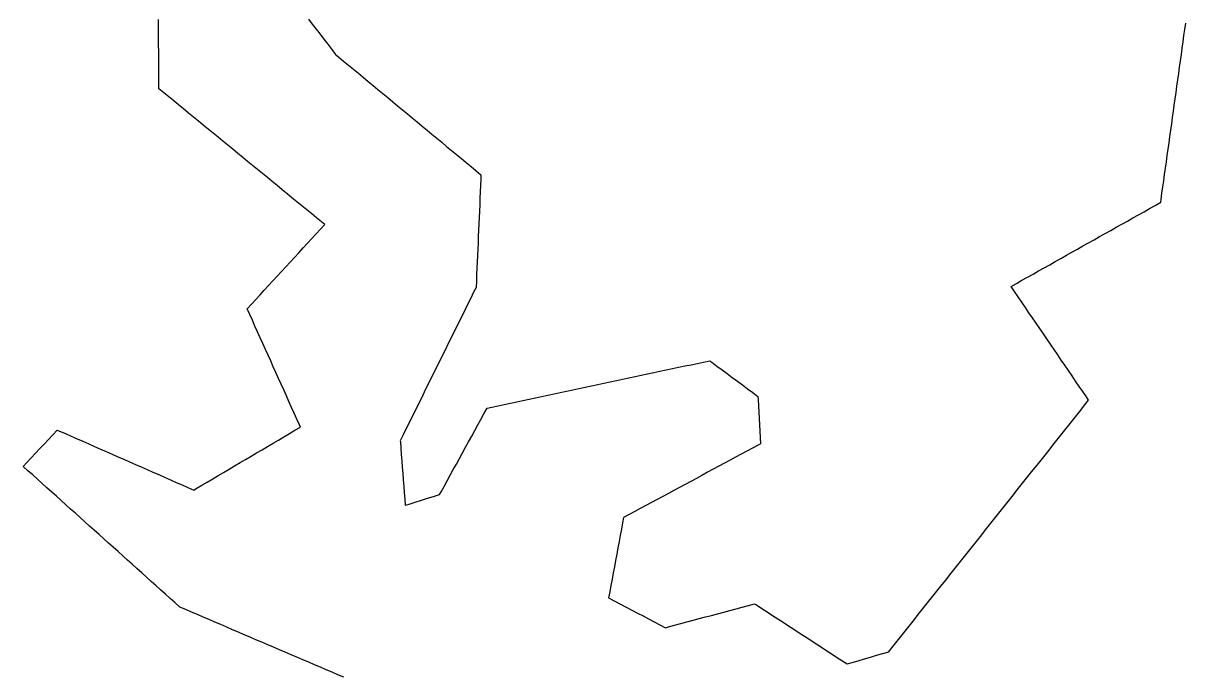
# Model space of a CAD drawing. Header units: millimetres. Extents: x 32 to 3054, y 42 to 5568.
# Drawn here: x 2667.6 to 2850.2, y 2122.5 to 2225 of the extents above; entities that cross this region are included whole.
import ezdxf

# ---------------------------------------------------------------- set-up
doc = ezdxf.new("R2010")
doc.units = ezdxf.units.MM
doc.layers.add('ALL_ISLANDS', color=7, linetype='Continuous')
doc.layers.add('OUTLINE_ISLAND_01', color=7, linetype='Continuous')

msp = doc.modelspace()

# ---------------------------------------------------------------- linework, layer by layer
at = {"layer": 'ALL_ISLANDS'}
for points in [[(2717.9645, 2122.3099), (2717.0453, 2122.7035), (2716.126, 2123.0971), (2715.2067, 2123.4908), (2714.2875, 2123.8844), (2713.3682, 2124.278), (2712.4489, 2124.6717), (2711.5297, 2125.0653), (2710.6104, 2125.4589), (2709.6911, 2125.8526), (2708.7719, 2126.2462), (2707.8526, 2126.6398), (2706.9333, 2127.0335), (2706.0141, 2127.4271), (2705.0948, 2127.8207), (2704.1755, 2128.2144), (2703.2563, 2128.608), (2702.337, 2129.0016), (2701.4177, 2129.3953), (2700.4984, 2129.7889), (2699.5792, 2130.1825), (2698.6599, 2130.5762), (2697.7406, 2130.9698), (2696.8214, 2131.3634), (2695.9021, 2131.7571), (2694.9828, 2132.1507), (2694.0636, 2132.5443), (2693.1443, 2132.938), (2692.225, 2133.3316), (2692.1827, 2133.3696), (2691.4389, 2134.0379), (2690.695, 2134.7062), (2689.9511, 2135.3745), (2689.2072, 2136.0428), (2688.4633, 2136.7111), (2687.7194, 2137.3794), (2686.9755, 2138.0477), (2686.2317, 2138.716), (2685.4878, 2139.3843), (2684.7439, 2140.0527), (2684, 2140.721), (2683.2561, 2141.3893), (2682.5122, 2142.0576), (2681.7683, 2142.7259), (2681.0245, 2143.3942), (2680.2806, 2144.0625), (2679.5367, 2144.7308), (2678.7928, 2145.3991), (2678.0489, 2146.0674), (2677.305, 2146.7357), (2676.5611, 2147.404), (2675.8173, 2148.0723), (2675.0734, 2148.7406), (2674.3295, 2149.4089), (2673.5856, 2150.0773), (2672.8417, 2150.7456), (2672.0978, 2151.4139), (2671.3539, 2152.0822), (2670.6101, 2152.7505), (2669.8662, 2153.4188), (2669.1223, 2154.0871), (2668.3784, 2154.7554), (2667.6345, 2155.4237), (2668.1993, 2156.0289), (2668.8816, 2156.76), (2669.5639, 2157.491), (2670.2462, 2158.2221), (2670.9285, 2158.9532), (2671.6108, 2159.6843), (2672.2931, 2160.4154), (2672.9754, 2161.1464), (2673.3407, 2160.9857), (2674.2561, 2160.583), (2675.1714, 2160.1803), (2676.0867, 2159.7776), (2677.0021, 2159.3749), (2677.9174, 2158.9723), (2678.8328, 2158.5696), (2679.7481, 2158.1669), (2680.6634, 2157.7642), (2681.5788, 2157.3615), (2682.4941, 2156.9588), (2683.4094, 2156.5561), (2684.3248, 2156.1535), (2685.2401, 2155.7508), (2686.1555, 2155.3481), (2687.0708, 2154.9454), (2687.9861, 2154.5427), (2688.9015, 2154.14), (2689.8168, 2153.7373), (2690.7322, 2153.3347), (2691.6475, 2152.932), (2692.5628, 2152.5293), (2693.4782, 2152.1266), (2694.3935, 2151.7239), (2694.7921, 2151.959), (2695.6534, 2152.4671), (2696.5148, 2152.9751), (2697.3761, 2153.4832), (2698.2374, 2153.9912), (2699.0987, 2154.4993), (2699.9601, 2155.0073), (2700.8214, 2155.5154), (2701.6827, 2156.0234), (2702.544, 2156.5315), (2703.4054, 2157.0395), (2704.2667, 2157.5476), (2705.128, 2158.0556), (2705.9894, 2158.5637), (2706.8507, 2159.0717), (2707.712, 2159.5798), (2708.5733, 2160.0878), (2709.4347, 2160.5959), (2710.296, 2161.1039), (2711.1573, 2161.612), (2710.997, 2161.9683), (2710.5867, 2162.8802), (2710.1763, 2163.7921), (2709.766, 2164.7041), (2709.3557, 2165.616), (2708.9453, 2166.5279), (2708.535, 2167.4399), (2708.1246, 2168.3518), (2707.7143, 2169.2637), (2707.304, 2170.1757), (2706.8936, 2171.0876), (2706.4833, 2171.9995), (2706.073, 2172.9115), (2705.6626, 2173.8234), (2705.2523, 2174.7353), (2704.8419, 2175.6473), (2704.4316, 2176.5592), (2704.0213, 2177.4711), (2703.6109, 2178.3831), (2703.2006, 2179.295), (2702.7903, 2180.2069), (2703.4512, 2180.9232), (2704.1293, 2181.6582), (2704.8074, 2182.3932), (2705.4855, 2183.1281), (2706.1636, 2183.8631), (2706.8417, 2184.5981), (2707.5198, 2185.333), (2708.1979, 2186.068), (2708.876, 2186.8029), (2709.5541, 2187.5379), (2710.2322, 2188.2729), (2710.9103, 2189.0078), (2711.5885, 2189.7428), (2712.2666, 2190.4778), (2712.9447, 2191.2127), (2713.6228, 2191.9477), (2714.3009, 2192.6826), (2714.979, 2193.4176), (2714.4686, 2193.8357), (2713.695, 2194.4694), (2712.9214, 2195.1032), (2712.1478, 2195.7369), (2711.3742, 2196.3706), (2710.6007, 2197.0043), (2709.8271, 2197.638), (2709.0535, 2198.2717), (2708.2799, 2198.9054), (2707.5064, 2199.5391), (2706.7328, 2200.1728), (2705.9592, 2200.8065), (2705.1856, 2201.4402), (2704.4121, 2202.0739), (2703.6385, 2202.7076), (2702.8649, 2203.3413), (2702.0913, 2203.975), (2701.3178, 2204.6087), (2700.5442, 2205.2424), (2699.7706, 2205.8761), (2698.997, 2206.5098), (2698.2235, 2207.1435), (2697.4499, 2207.7772), (2696.6763, 2208.4109), (2695.9027, 2209.0446), (2695.1291, 2209.6783), (2694.3556, 2210.312), (2693.582, 2210.9457), (2692.8084, 2211.5794), (2692.0348, 2212.2131), (2691.2613, 2212.8468), (2690.4877, 2213.4805), (2689.7141, 2214.1143), (2688.9405, 2214.748), (2688.9344, 2215.616), (2688.9273, 2216.616), (2688.9202, 2217.616), (2688.9131, 2218.616), (2688.906, 2219.6159), (2688.8988, 2220.6159), (2688.8917, 2221.6159), (2688.8846, 2222.6159), (2688.8775, 2223.6158), (2688.8704, 2224.6158), (2688.8633, 2225.6158)], [(2712.4076, 2225.7031), (2713.0169, 2224.9102), (2713.6262, 2224.1172), (2714.2355, 2223.3243), (2714.8448, 2222.5314), (2715.4541, 2221.7384), (2716.0634, 2220.9455), (2716.6727, 2220.1525), (2717.1691, 2219.7415), (2717.9393, 2219.1038), (2718.7095, 2218.466), (2719.4798, 2217.8282), (2720.25, 2217.1905), (2721.0202, 2216.5527), (2721.7905, 2215.9149), (2722.5607, 2215.2772), (2723.3309, 2214.6394), (2724.1011, 2214.0016), (2724.8714, 2213.3639), (2725.6416, 2212.7261), (2726.4118, 2212.0883), (2727.1821, 2211.4506), (2727.9523, 2210.8128), (2728.7225, 2210.1751), (2729.4928, 2209.5373), (2730.263, 2208.8995), (2731.0332, 2208.2618), (2731.8035, 2207.624), (2732.5737, 2206.9862), (2733.3439, 2206.3485), (2734.1141, 2205.7107), (2734.8844, 2205.0729), (2735.6546, 2204.4352), (2736.4248, 2203.7974), (2737.1951, 2203.1596), (2737.9653, 2202.5219), (2738.7355, 2201.8841), (2739.5058, 2201.2463), (2739.4749, 2200.542), (2739.4311, 2199.543), (2739.3874, 2198.5439), (2739.3436, 2197.5449), (2739.2999, 2196.5458), (2739.2561, 2195.5468), (2739.2123, 2194.5478), (2739.1686, 2193.5487), (2739.1248, 2192.5497), (2739.0811, 2191.5506), (2739.0373, 2190.5516), (2738.9935, 2189.5525), (2738.9498, 2188.5535), (2738.906, 2187.5545), (2738.8623, 2186.5554), (2738.8185, 2185.5564), (2738.7747, 2184.5573), (2738.731, 2183.5583), (2738.3487, 2182.7845), (2737.9057, 2181.888), (2737.4627, 2180.9915), (2737.0197, 2180.0949), (2736.5767, 2179.1984), (2736.1338, 2178.3019), (2735.6908, 2177.4053), (2735.2478, 2176.5088), (2734.8048, 2175.6123), (2734.3618, 2174.7157), (2733.9189, 2173.8192), (2733.4759, 2172.9227), (2733.0329, 2172.0261), (2732.5899, 2171.1296), (2732.1469, 2170.2331), (2731.704, 2169.3365), (2731.261, 2168.44), (2730.818, 2167.5435), (2730.375, 2166.647), (2729.932, 2165.7504), (2729.4891, 2164.8539), (2729.0461, 2163.9574), (2728.6031, 2163.0608), (2728.1601, 2162.1643), (2727.7172, 2161.2678), (2727.2742, 2160.3712), (2726.8312, 2159.4747), (2726.8442, 2159.3057), (2726.921, 2158.3086), (2726.9979, 2157.3116), (2727.0747, 2156.3145), (2727.1515, 2155.3175), (2727.2283, 2154.3204), (2727.3051, 2153.3234), (2727.382, 2152.3263), (2727.4588, 2151.3293), (2727.5356, 2150.3323), (2727.6124, 2149.3352), (2728.2348, 2149.5287), (2729.1897, 2149.8257), (2730.1446, 2150.1226), (2731.0995, 2150.4195), (2732.0544, 2150.7164), (2733.0093, 2151.0134), (2733.2343, 2151.4228), (2733.7159, 2152.2992), (2734.1975, 2153.1756), (2734.6791, 2154.052), (2735.1607, 2154.9284), (2735.6423, 2155.8048), (2736.1239, 2156.6812), (2736.6055, 2157.5576), (2737.0871, 2158.434), (2737.5687, 2159.3104), (2738.0503, 2160.1868), (2738.5319, 2161.0632), (2739.0135, 2161.9395), (2739.4951, 2162.8159), (2739.9767, 2163.6923), (2740.4583, 2164.5687), (2741.2038, 2164.728), (2742.1817, 2164.937), (2743.1596, 2165.146), (2744.1375, 2165.355), (2745.1154, 2165.564), (2746.0933, 2165.773), (2747.0712, 2165.982), (2748.0492, 2166.191), (2749.0271, 2166.4), (2750.005, 2166.609), (2750.9829, 2166.818), (2751.9608, 2167.027), (2752.9387, 2167.236), (2753.9167, 2167.445), (2754.8946, 2167.654), (2755.8725, 2167.863), (2756.8504, 2168.072), (2757.8283, 2168.281), (2758.8062, 2168.49), (2759.7842, 2168.699), (2760.7621, 2168.908), (2761.74, 2169.117), (2762.7179, 2169.326), (2763.6958, 2169.535), (2764.6737, 2169.744), (2765.6516, 2169.953), (2766.6296, 2170.162), (2767.6075, 2170.371), (2768.5854, 2170.58), (2769.5633, 2170.789), (2770.5412, 2170.998), (2771.5191, 2171.207), (2772.4971, 2171.416), (2773.475, 2171.625), (2774.4529, 2171.834), (2775.4308, 2172.043), (2775.7548, 2171.8024), (2776.5576, 2171.2062), (2777.3604, 2170.6099), (2778.1632, 2170.0137), (2778.966, 2169.4174), (2779.7688, 2168.8212), (2780.5716, 2168.225), (2781.3744, 2167.6287), (2782.1772, 2167.0325), (2782.98, 2166.4363), (2783.0049, 2165.9661), (2783.0576, 2164.9675), (2783.1104, 2163.9689), (2783.1631, 2162.9702), (2783.2159, 2161.9716), (2783.2686, 2160.973), (2783.3214, 2159.9744), (2783.3741, 2158.9758), (2783.0066, 2158.7776), (2782.1264, 2158.303), (2781.2462, 2157.8284), (2780.366, 2157.3538), (2779.4859, 2156.8792), (2778.6057, 2156.4045), (2777.7255, 2155.9299), (2776.8453, 2155.4553), (2775.9651, 2154.9807), (2775.0849, 2154.506), (2774.2047, 2154.0314), (2773.3245, 2153.5568), (2772.4443, 2153.0822), (2771.5641, 2152.6076), (2770.684, 2152.1329), (2769.8038, 2151.6583), (2768.9236, 2151.1837), (2768.0434, 2150.7091), (2767.1632, 2150.2344), (2766.283, 2149.7598), (2765.4028, 2149.2852), (2764.5226, 2148.8106), (2763.6424, 2148.3359), (2762.7623, 2147.8613), (2761.8821, 2147.3867), (2761.7304, 2146.5657), (2761.5488, 2145.5823), (2761.3671, 2144.599), (2761.1855, 2143.6156), (2761.0038, 2142.6322), (2760.8222, 2141.6489), (2760.6405, 2140.6655), (2760.4589, 2139.6821), (2760.2772, 2138.6988), (2760.0956, 2137.7154), (2759.9139, 2136.732), (2759.7323, 2135.7487), (2759.5506, 2134.7653), (2759.6307, 2134.7234), (2760.5166, 2134.2596), (2761.4026, 2133.7958), (2762.2885, 2133.332), (2763.1744, 2132.8682), (2764.0604, 2132.4044), (2764.9463, 2131.9406), (2765.8322, 2131.4767), (2766.7182, 2131.0129), (2767.6041, 2130.5491), (2768.49, 2130.0853), (2768.9439, 2130.2084), (2769.9091, 2130.4701), (2770.8742, 2130.7319), (2771.8394, 2130.9936), (2772.8045, 2131.2553), (2773.7696, 2131.5171), (2774.7348, 2131.7788), (2775.6999, 2132.0405), (2776.6651, 2132.3022), (2777.6302, 2132.564), (2778.5953, 2132.8257), (2779.5605, 2133.0874), (2780.5256, 2133.3492), (2781.4908, 2133.6109), (2782.4559, 2133.8726), (2782.7618, 2133.6737), (2783.6001, 2133.1284), (2784.4383, 2132.5831), (2785.2766, 2132.0379), (2786.1149, 2131.4926), (2786.9532, 2130.9474), (2787.7914, 2130.4021), (2788.6297, 2129.8569), (2789.468, 2129.3116), (2790.3062, 2128.7664), (2791.1445, 2128.2211), (2791.9828, 2127.6758), (2792.821, 2127.1306), (2793.6593, 2126.5853), (2794.4976, 2126.0401), (2795.3359, 2125.4948), (2796.1741, 2124.9496), (2797.0124, 2124.4043), (2797.7821, 2124.6309), (2798.7414, 2124.9133), (2799.7008, 2125.1956), (2800.6601, 2125.478), (2801.6194, 2125.7604), (2802.5787, 2126.0428), (2803.538, 2126.3251), (2803.8182, 2126.6781), (2804.4401, 2127.4612), (2805.062, 2128.2443), (2805.6838, 2129.0274), (2806.3057, 2129.8106), (2806.9275, 2130.5937), (2807.5494, 2131.3768), (2808.1713, 2132.1599), (2808.7931, 2132.9431), (2809.415, 2133.7262), (2810.0369, 2134.5093), (2810.6587, 2135.2924), (2811.2806, 2136.0756), (2811.9025, 2136.8587), (2812.5243, 2137.6418), (2813.1462, 2138.425), (2813.768, 2139.2081), (2814.3899, 2139.9912), (2815.0118, 2140.7743), (2815.6336, 2141.5575), (2816.2555, 2142.3406), (2816.8774, 2143.1237), (2817.4992, 2143.9068), (2818.1211, 2144.69), (2818.743, 2145.4731), (2819.3648, 2146.2562), (2819.9867, 2147.0393), (2820.6085, 2147.8225), (2821.2304, 2148.6056), (2821.8523, 2149.3887), (2822.4741, 2150.1718), (2823.096, 2150.955), (2823.7179, 2151.7381), (2824.3397, 2152.5212), (2824.9616, 2153.3043), (2825.5835, 2154.0875), (2826.2053, 2154.8706), (2826.8272, 2155.6537), (2827.449, 2156.4368), (2828.0709, 2157.22), (2828.6928, 2158.0031), (2829.3146, 2158.7862), (2829.9365, 2159.5693), (2830.5584, 2160.3525), (2831.1802, 2161.1356), (2831.8021, 2161.9187), (2832.424, 2162.7018), (2833.0458, 2163.485), (2833.6677, 2164.2681), (2834.2896, 2165.0512), (2834.9114, 2165.8343), (2834.5545, 2166.3586), (2833.9917, 2167.1852), (2833.429, 2168.0119), (2832.8662, 2168.8385), (2832.3034, 2169.6651), (2831.7407, 2170.4917), (2831.1779, 2171.3183), (2830.6151, 2172.145), (2830.0524, 2172.9716), (2829.4896, 2173.7982), (2828.9269, 2174.6248), (2828.3641, 2175.4514), (2827.8013, 2176.2781), (2827.2386, 2177.1047), (2826.6758, 2177.9313), (2826.113, 2178.7579), (2825.5503, 2179.5845), (2824.9875, 2180.4112), (2824.4248, 2181.2378), (2823.862, 2182.0644), (2823.2992, 2182.891), (2822.7365, 2183.7176), (2823.5663, 2184.1838), (2824.4382, 2184.6735), (2825.31, 2185.1633), (2826.1819, 2185.653), (2827.0538, 2186.1428), (2827.9256, 2186.6326), (2828.7975, 2187.1223), (2829.6693, 2187.6121), (2830.5412, 2188.1018), (2831.4131, 2188.5916), (2832.2849, 2189.0813), (2833.1568, 2189.5711), (2834.0286, 2190.0608), (2834.9005, 2190.5506), (2835.7724, 2191.0403), (2836.6442, 2191.5301), (2837.5161, 2192.0199), (2838.3879, 2192.5096), (2839.2598, 2192.9994), (2840.1317, 2193.4891), (2841.0035, 2193.9789), (2841.8754, 2194.4686), (2842.7472, 2194.9584), (2843.6191, 2195.4481), (2844.491, 2195.9379), (2845.3628, 2196.4276), (2846.2347, 2196.9174), (2846.2945, 2197.3465), (2846.4327, 2198.3369), (2846.5708, 2199.3273), (2846.7089, 2200.3177), (2846.8471, 2201.3081), (2846.9852, 2202.2985), (2847.1234, 2203.289), (2847.2615, 2204.2794), (2847.3996, 2205.2698), (2847.5378, 2206.2602), (2847.6759, 2207.2506), (2847.814, 2208.241), (2847.9522, 2209.2314), (2848.0903, 2210.2218), (2848.2285, 2211.2123), (2848.3666, 2212.2027), (2848.5047, 2213.1931), (2848.6429, 2214.1835), (2848.781, 2215.1739), (2848.9191, 2216.1643), (2849.0573, 2217.1547), (2849.1954, 2218.1452), (2849.3336, 2219.1356), (2849.4717, 2220.126), (2849.6098, 2221.1164), (2849.748, 2222.1068), (2849.8861, 2223.0972), (2850.0243, 2224.0876), (2850.1624, 2225.078)]]:
    msp.add_lwpolyline(points, dxfattribs=at)
at = {"layer": 'OUTLINE_ISLAND_01'}
for points in [[(2717.9645, 2122.3099), (2717.0453, 2122.7035), (2716.126, 2123.0971), (2715.2067, 2123.4908), (2714.2875, 2123.8844), (2713.3682, 2124.278), (2712.4489, 2124.6717), (2711.5297, 2125.0653), (2710.6104, 2125.4589), (2709.6911, 2125.8526), (2708.7719, 2126.2462), (2707.8526, 2126.6398), (2706.9333, 2127.0335), (2706.0141, 2127.4271), (2705.0948, 2127.8207), (2704.1755, 2128.2144), (2703.2563, 2128.608), (2702.337, 2129.0016), (2701.4177, 2129.3953), (2700.4984, 2129.7889), (2699.5792, 2130.1825), (2698.6599, 2130.5762), (2697.7406, 2130.9698), (2696.8214, 2131.3634), (2695.9021, 2131.7571), (2694.9828, 2132.1507), (2694.0636, 2132.5443), (2693.1443, 2132.938), (2692.225, 2133.3316), (2692.1827, 2133.3696), (2691.4389, 2134.0379), (2690.695, 2134.7062), (2689.9511, 2135.3745), (2689.2072, 2136.0428), (2688.4633, 2136.7111), (2687.7194, 2137.3794), (2686.9755, 2138.0477), (2686.2317, 2138.716), (2685.4878, 2139.3843), (2684.7439, 2140.0527), (2684, 2140.721), (2683.2561, 2141.3893), (2682.5122, 2142.0576), (2681.7683, 2142.7259), (2681.0245, 2143.3942), (2680.2806, 2144.0625), (2679.5367, 2144.7308), (2678.7928, 2145.3991), (2678.0489, 2146.0674), (2677.305, 2146.7357), (2676.5611, 2147.404), (2675.8173, 2148.0723), (2675.0734, 2148.7406), (2674.3295, 2149.4089), (2673.5856, 2150.0773), (2672.8417, 2150.7456), (2672.0978, 2151.4139), (2671.3539, 2152.0822), (2670.6101, 2152.7505), (2669.8662, 2153.4188), (2669.1223, 2154.0871), (2668.3784, 2154.7554), (2667.6345, 2155.4237), (2668.1993, 2156.0289), (2668.8816, 2156.76), (2669.5639, 2157.491), (2670.2462, 2158.2221), (2670.9285, 2158.9532), (2671.6108, 2159.6843), (2672.2931, 2160.4154), (2672.9754, 2161.1464), (2673.3407, 2160.9857), (2674.2561, 2160.583), (2675.1714, 2160.1803), (2676.0867, 2159.7776), (2677.0021, 2159.3749), (2677.9174, 2158.9723), (2678.8328, 2158.5696), (2679.7481, 2158.1669), (2680.6634, 2157.7642), (2681.5788, 2157.3615), (2682.4941, 2156.9588), (2683.4094, 2156.5561), (2684.3248, 2156.1535), (2685.2401, 2155.7508), (2686.1555, 2155.3481), (2687.0708, 2154.9454), (2687.9861, 2154.5427), (2688.9015, 2154.14), (2689.8168, 2153.7373), (2690.7322, 2153.3347), (2691.6475, 2152.932), (2692.5628, 2152.5293), (2693.4782, 2152.1266), (2694.3935, 2151.7239), (2694.7921, 2151.959), (2695.6534, 2152.4671), (2696.5148, 2152.9751), (2697.3761, 2153.4832), (2698.2374, 2153.9912), (2699.0987, 2154.4993), (2699.9601, 2155.0073), (2700.8214, 2155.5154), (2701.6827, 2156.0234), (2702.544, 2156.5315), (2703.4054, 2157.0395), (2704.2667, 2157.5476), (2705.128, 2158.0556), (2705.9894, 2158.5637), (2706.8507, 2159.0717), (2707.712, 2159.5798), (2708.5733, 2160.0878), (2709.4347, 2160.5959), (2710.296, 2161.1039), (2711.1573, 2161.612), (2710.997, 2161.9683), (2710.5867, 2162.8802), (2710.1763, 2163.7921), (2709.766, 2164.7041), (2709.3557, 2165.616), (2708.9453, 2166.5279), (2708.535, 2167.4399), (2708.1246, 2168.3518), (2707.7143, 2169.2637), (2707.304, 2170.1757), (2706.8936, 2171.0876), (2706.4833, 2171.9995), (2706.073, 2172.9115), (2705.6626, 2173.8234), (2705.2523, 2174.7353), (2704.8419, 2175.6473), (2704.4316, 2176.5592), (2704.0213, 2177.4711), (2703.6109, 2178.3831), (2703.2006, 2179.295), (2702.7903, 2180.2069), (2703.4512, 2180.9232), (2704.1293, 2181.6582), (2704.8074, 2182.3932), (2705.4855, 2183.1281), (2706.1636, 2183.8631), (2706.8417, 2184.5981), (2707.5198, 2185.333), (2708.1979, 2186.068), (2708.876, 2186.8029), (2709.5541, 2187.5379), (2710.2322, 2188.2729), (2710.9103, 2189.0078), (2711.5885, 2189.7428), (2712.2666, 2190.4778), (2712.9447, 2191.2127), (2713.6228, 2191.9477), (2714.3009, 2192.6826), (2714.979, 2193.4176), (2714.4686, 2193.8357), (2713.695, 2194.4694), (2712.9214, 2195.1032), (2712.1478, 2195.7369), (2711.3742, 2196.3706), (2710.6007, 2197.0043), (2709.8271, 2197.638), (2709.0535, 2198.2717), (2708.2799, 2198.9054), (2707.5064, 2199.5391), (2706.7328, 2200.1728), (2705.9592, 2200.8065), (2705.1856, 2201.4402), (2704.4121, 2202.0739), (2703.6385, 2202.7076), (2702.8649, 2203.3413), (2702.0913, 2203.975), (2701.3178, 2204.6087), (2700.5442, 2205.2424), (2699.7706, 2205.8761), (2698.997, 2206.5098), (2698.2235, 2207.1435), (2697.4499, 2207.7772), (2696.6763, 2208.4109), (2695.9027, 2209.0446), (2695.1291, 2209.6783), (2694.3556, 2210.312), (2693.582, 2210.9457), (2692.8084, 2211.5794), (2692.0348, 2212.2131), (2691.2613, 2212.8468), (2690.4877, 2213.4805), (2689.7141, 2214.1143), (2688.9405, 2214.748), (2688.9344, 2215.616), (2688.9273, 2216.616), (2688.9202, 2217.616), (2688.9131, 2218.616), (2688.906, 2219.6159), (2688.8988, 2220.6159), (2688.8917, 2221.6159), (2688.8846, 2222.6159), (2688.8775, 2223.6158), (2688.8704, 2224.6158), (2688.8633, 2225.6158)], [(2712.4076, 2225.7031), (2713.0169, 2224.9102), (2713.6262, 2224.1172), (2714.2355, 2223.3243), (2714.8448, 2222.5314), (2715.4541, 2221.7384), (2716.0634, 2220.9455), (2716.6727, 2220.1525), (2717.1691, 2219.7415), (2717.9393, 2219.1038), (2718.7095, 2218.466), (2719.4798, 2217.8282), (2720.25, 2217.1905), (2721.0202, 2216.5527), (2721.7905, 2215.9149), (2722.5607, 2215.2772), (2723.3309, 2214.6394), (2724.1011, 2214.0016), (2724.8714, 2213.3639), (2725.6416, 2212.7261), (2726.4118, 2212.0883), (2727.1821, 2211.4506), (2727.9523, 2210.8128), (2728.7225, 2210.1751), (2729.4928, 2209.5373), (2730.263, 2208.8995), (2731.0332, 2208.2618), (2731.8035, 2207.624), (2732.5737, 2206.9862), (2733.3439, 2206.3485), (2734.1141, 2205.7107), (2734.8844, 2205.0729), (2735.6546, 2204.4352), (2736.4248, 2203.7974), (2737.1951, 2203.1596), (2737.9653, 2202.5219), (2738.7355, 2201.8841), (2739.5058, 2201.2463), (2739.4749, 2200.542), (2739.4311, 2199.543), (2739.3874, 2198.5439), (2739.3436, 2197.5449), (2739.2999, 2196.5458), (2739.2561, 2195.5468), (2739.2123, 2194.5478), (2739.1686, 2193.5487), (2739.1248, 2192.5497), (2739.0811, 2191.5506), (2739.0373, 2190.5516), (2738.9935, 2189.5525), (2738.9498, 2188.5535), (2738.906, 2187.5545), (2738.8623, 2186.5554), (2738.8185, 2185.5564), (2738.7747, 2184.5573), (2738.731, 2183.5583), (2738.3487, 2182.7845), (2737.9057, 2181.888), (2737.4627, 2180.9915), (2737.0197, 2180.0949), (2736.5767, 2179.1984), (2736.1338, 2178.3019), (2735.6908, 2177.4053), (2735.2478, 2176.5088), (2734.8048, 2175.6123), (2734.3618, 2174.7157), (2733.9189, 2173.8192), (2733.4759, 2172.9227), (2733.0329, 2172.0261), (2732.5899, 2171.1296), (2732.1469, 2170.2331), (2731.704, 2169.3365), (2731.261, 2168.44), (2730.818, 2167.5435), (2730.375, 2166.647), (2729.932, 2165.7504), (2729.4891, 2164.8539), (2729.0461, 2163.9574), (2728.6031, 2163.0608), (2728.1601, 2162.1643), (2727.7172, 2161.2678), (2727.2742, 2160.3712), (2726.8312, 2159.4747), (2726.8442, 2159.3057), (2726.921, 2158.3086), (2726.9979, 2157.3116), (2727.0747, 2156.3145), (2727.1515, 2155.3175), (2727.2283, 2154.3204), (2727.3051, 2153.3234), (2727.382, 2152.3263), (2727.4588, 2151.3293), (2727.5356, 2150.3323), (2727.6124, 2149.3352), (2728.2348, 2149.5287), (2729.1897, 2149.8257), (2730.1446, 2150.1226), (2731.0995, 2150.4195), (2732.0544, 2150.7164), (2733.0093, 2151.0134), (2733.2343, 2151.4228), (2733.7159, 2152.2992), (2734.1975, 2153.1756), (2734.6791, 2154.052), (2735.1607, 2154.9284), (2735.6423, 2155.8048), (2736.1239, 2156.6812), (2736.6055, 2157.5576), (2737.0871, 2158.434), (2737.5687, 2159.3104), (2738.0503, 2160.1868), (2738.5319, 2161.0632), (2739.0135, 2161.9395), (2739.4951, 2162.8159), (2739.9767, 2163.6923), (2740.4583, 2164.5687), (2741.2038, 2164.728), (2742.1817, 2164.937), (2743.1596, 2165.146), (2744.1375, 2165.355), (2745.1154, 2165.564), (2746.0933, 2165.773), (2747.0712, 2165.982), (2748.0492, 2166.191), (2749.0271, 2166.4), (2750.005, 2166.609), (2750.9829, 2166.818), (2751.9608, 2167.027), (2752.9387, 2167.236), (2753.9167, 2167.445), (2754.8946, 2167.654), (2755.8725, 2167.863), (2756.8504, 2168.072), (2757.8283, 2168.281), (2758.8062, 2168.49), (2759.7842, 2168.699), (2760.7621, 2168.908), (2761.74, 2169.117), (2762.7179, 2169.326), (2763.6958, 2169.535), (2764.6737, 2169.744), (2765.6516, 2169.953), (2766.6296, 2170.162), (2767.6075, 2170.371), (2768.5854, 2170.58), (2769.5633, 2170.789), (2770.5412, 2170.998), (2771.5191, 2171.207), (2772.4971, 2171.416), (2773.475, 2171.625), (2774.4529, 2171.834), (2775.4308, 2172.043), (2775.7548, 2171.8024), (2776.5576, 2171.2062), (2777.3604, 2170.6099), (2778.1632, 2170.0137), (2778.966, 2169.4174), (2779.7688, 2168.8212), (2780.5716, 2168.225), (2781.3744, 2167.6287), (2782.1772, 2167.0325), (2782.98, 2166.4363), (2783.0049, 2165.9661), (2783.0576, 2164.9675), (2783.1104, 2163.9689), (2783.1631, 2162.9702), (2783.2159, 2161.9716), (2783.2686, 2160.973), (2783.3214, 2159.9744), (2783.3741, 2158.9758), (2783.0066, 2158.7776), (2782.1264, 2158.303), (2781.2462, 2157.8284), (2780.366, 2157.3538), (2779.4859, 2156.8792), (2778.6057, 2156.4045), (2777.7255, 2155.9299), (2776.8453, 2155.4553), (2775.9651, 2154.9807), (2775.0849, 2154.506), (2774.2047, 2154.0314), (2773.3245, 2153.5568), (2772.4443, 2153.0822), (2771.5641, 2152.6076), (2770.684, 2152.1329), (2769.8038, 2151.6583), (2768.9236, 2151.1837), (2768.0434, 2150.7091), (2767.1632, 2150.2344), (2766.283, 2149.7598), (2765.4028, 2149.2852), (2764.5226, 2148.8106), (2763.6424, 2148.3359), (2762.7623, 2147.8613), (2761.8821, 2147.3867), (2761.7304, 2146.5657), (2761.5488, 2145.5823), (2761.3671, 2144.599), (2761.1855, 2143.6156), (2761.0038, 2142.6322), (2760.8222, 2141.6489), (2760.6405, 2140.6655), (2760.4589, 2139.6821), (2760.2772, 2138.6988), (2760.0956, 2137.7154), (2759.9139, 2136.732), (2759.7323, 2135.7487), (2759.5506, 2134.7653), (2759.6307, 2134.7234), (2760.5166, 2134.2596), (2761.4026, 2133.7958), (2762.2885, 2133.332), (2763.1744, 2132.8682), (2764.0604, 2132.4044), (2764.9463, 2131.9406), (2765.8322, 2131.4767), (2766.7182, 2131.0129), (2767.6041, 2130.5491), (2768.49, 2130.0853), (2768.9439, 2130.2084), (2769.9091, 2130.4701), (2770.8742, 2130.7319), (2771.8394, 2130.9936), (2772.8045, 2131.2553), (2773.7696, 2131.5171), (2774.7348, 2131.7788), (2775.6999, 2132.0405), (2776.6651, 2132.3022), (2777.6302, 2132.564), (2778.5953, 2132.8257), (2779.5605, 2133.0874), (2780.5256, 2133.3492), (2781.4908, 2133.6109), (2782.4559, 2133.8726), (2782.7618, 2133.6737), (2783.6001, 2133.1284), (2784.4383, 2132.5831), (2785.2766, 2132.0379), (2786.1149, 2131.4926), (2786.9532, 2130.9474), (2787.7914, 2130.4021), (2788.6297, 2129.8569), (2789.468, 2129.3116), (2790.3062, 2128.7664), (2791.1445, 2128.2211), (2791.9828, 2127.6758), (2792.821, 2127.1306), (2793.6593, 2126.5853), (2794.4976, 2126.0401), (2795.3359, 2125.4948), (2796.1741, 2124.9496), (2797.0124, 2124.4043), (2797.7821, 2124.6309), (2798.7414, 2124.9133), (2799.7008, 2125.1956), (2800.6601, 2125.478), (2801.6194, 2125.7604), (2802.5787, 2126.0428), (2803.538, 2126.3251), (2803.8182, 2126.6781), (2804.4401, 2127.4612), (2805.062, 2128.2443), (2805.6838, 2129.0274), (2806.3057, 2129.8106), (2806.9275, 2130.5937), (2807.5494, 2131.3768), (2808.1713, 2132.1599), (2808.7931, 2132.9431), (2809.415, 2133.7262), (2810.0369, 2134.5093), (2810.6587, 2135.2924), (2811.2806, 2136.0756), (2811.9025, 2136.8587), (2812.5243, 2137.6418), (2813.1462, 2138.425), (2813.768, 2139.2081), (2814.3899, 2139.9912), (2815.0118, 2140.7743), (2815.6336, 2141.5575), (2816.2555, 2142.3406), (2816.8774, 2143.1237), (2817.4992, 2143.9068), (2818.1211, 2144.69), (2818.743, 2145.4731), (2819.3648, 2146.2562), (2819.9867, 2147.0393), (2820.6085, 2147.8225), (2821.2304, 2148.6056), (2821.8523, 2149.3887), (2822.4741, 2150.1718), (2823.096, 2150.955), (2823.7179, 2151.7381), (2824.3397, 2152.5212), (2824.9616, 2153.3043), (2825.5835, 2154.0875), (2826.2053, 2154.8706), (2826.8272, 2155.6537), (2827.449, 2156.4368), (2828.0709, 2157.22), (2828.6928, 2158.0031), (2829.3146, 2158.7862), (2829.9365, 2159.5693), (2830.5584, 2160.3525), (2831.1802, 2161.1356), (2831.8021, 2161.9187), (2832.424, 2162.7018), (2833.0458, 2163.485), (2833.6677, 2164.2681), (2834.2896, 2165.0512), (2834.9114, 2165.8343), (2834.5545, 2166.3586), (2833.9917, 2167.1852), (2833.429, 2168.0119), (2832.8662, 2168.8385), (2832.3034, 2169.6651), (2831.7407, 2170.4917), (2831.1779, 2171.3183), (2830.6151, 2172.145), (2830.0524, 2172.9716), (2829.4896, 2173.7982), (2828.9269, 2174.6248), (2828.3641, 2175.4514), (2827.8013, 2176.2781), (2827.2386, 2177.1047), (2826.6758, 2177.9313), (2826.113, 2178.7579), (2825.5503, 2179.5845), (2824.9875, 2180.4112), (2824.4248, 2181.2378), (2823.862, 2182.0644), (2823.2992, 2182.891), (2822.7365, 2183.7176), (2823.5663, 2184.1838), (2824.4382, 2184.6735), (2825.31, 2185.1633), (2826.1819, 2185.653), (2827.0538, 2186.1428), (2827.9256, 2186.6326), (2828.7975, 2187.1223), (2829.6693, 2187.6121), (2830.5412, 2188.1018), (2831.4131, 2188.5916), (2832.2849, 2189.0813), (2833.1568, 2189.5711), (2834.0286, 2190.0608), (2834.9005, 2190.5506), (2835.7724, 2191.0403), (2836.6442, 2191.5301), (2837.5161, 2192.0199), (2838.3879, 2192.5096), (2839.2598, 2192.9994), (2840.1317, 2193.4891), (2841.0035, 2193.9789), (2841.8754, 2194.4686), (2842.7472, 2194.9584), (2843.6191, 2195.4481), (2844.491, 2195.9379), (2845.3628, 2196.4276), (2846.2347, 2196.9174), (2846.2945, 2197.3465), (2846.4327, 2198.3369), (2846.5708, 2199.3273), (2846.7089, 2200.3177), (2846.8471, 2201.3081), (2846.9852, 2202.2985), (2847.1234, 2203.289), (2847.2615, 2204.2794), (2847.3996, 2205.2698), (2847.5378, 2206.2602), (2847.6759, 2207.2506), (2847.814, 2208.241), (2847.9522, 2209.2314), (2848.0903, 2210.2218), (2848.2285, 2211.2123), (2848.3666, 2212.2027), (2848.5047, 2213.1931), (2848.6429, 2214.1835), (2848.781, 2215.1739), (2848.9191, 2216.1643), (2849.0573, 2217.1547), (2849.1954, 2218.1452), (2849.3336, 2219.1356), (2849.4717, 2220.126), (2849.6098, 2221.1164), (2849.748, 2222.1068), (2849.8861, 2223.0972), (2850.0243, 2224.0876), (2850.1624, 2225.078)]]:
    msp.add_lwpolyline(points, dxfattribs=at)

doc.saveas('drawing.dxf')
